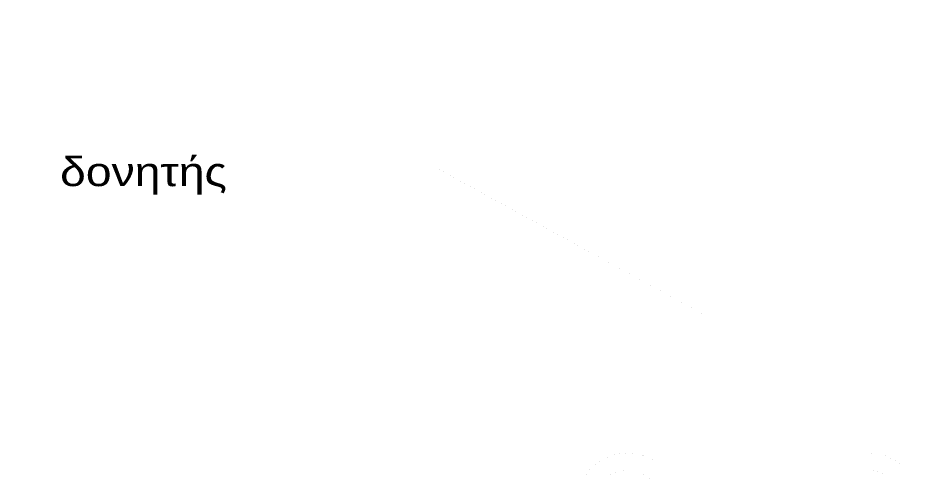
# Model space of a CAD drawing. Header units: millimetres. Extents: x -2171 to 1563, y -1758 to -1505.
# Drawn here: x 1350.382 to 1354.263, y -1611.962 to -1609.957 of the extents above; entities that cross this region are included whole.
import ezdxf

# ---------------------------------------------------------------- set-up
doc = ezdxf.new("R2010")
doc.units = ezdxf.units.MM
doc.layers.add('Tablet', color=150, linetype='Continuous', true_color=0x0180ff)
doc.styles.add('S2Arl419_b_1151_161', font='arial.ttf', dxfattribs={"width": 1.15091, "height": 0.041893})

msp = doc.modelspace()

# ---------------------------------------------------------------- linework, layer by layer
at = {"layer": 'Tablet', "color": 7, "const_width": 0.00006}
for points in [[(1353.1572, -1611.856), (1353.1572, -1610.6527), (1353.2322, -1610.6527), (1353.2322, -1610.5027), (1353.1947, -1610.5027), (1353.1947, -1610.3527), (1353.3072, -1609.9027), (1353.3822, -1609.9027), (1353.4572, -1609.9027), (1353.5697, -1610.3527), (1353.5697, -1610.5027), (1353.5322, -1610.5027), (1353.5322, -1610.6527), (1353.6072, -1610.6527), (1353.6072, -1611.856)], [(1353.2322, -1610.3527), (1353.3447, -1609.9027)], [(1353.2322, -1610.5027), (1353.2322, -1610.3527)], [(1353.5322, -1610.5027), (1353.2322, -1610.5027)], [(1353.2455, -1610.6527), (1353.2455, -1610.5027)], [(1353.2697, -1610.6527), (1353.2697, -1610.5027)], [(1353.3043, -1610.6527), (1353.3043, -1610.5027)], [(1353.3608, -1610.6527), (1353.3608, -1610.5027)], [(1353.4947, -1610.6527), (1353.4947, -1610.5027)], [(1353.5178, -1610.6527), (1353.5178, -1610.5027)], [(1353.1849, -1611.8527), (1353.1849, -1610.6527)], [(1353.2322, -1610.6527), (1353.2322, -1611.8527)], [(1353.5322, -1610.6527), (1353.2322, -1610.6527)], [(1353.5642, -1610.6527), (1353.5642, -1611.8527)], [(1353.7341, -1612.4522), (1353.2038, -1611.9219), (1353.1725, -1611.8958), (1353.137, -1611.8758), (1353.0985, -1611.8625), (1353.0583, -1611.8564), (1353.0176, -1611.8576), (1352.9777, -1611.8662), (1352.9401, -1611.8818), (1352.9059, -1611.9039), (1352.8763, -1611.9318), (1352.8521, -1611.9646)], [(1354.267, -1611.9364), (1354.2393, -1611.9086), (1354.2072, -1611.8861), (1354.1716, -1611.8696), (1354.1338, -1611.8594), (1354.0947, -1611.856), (1353.0447, -1611.856)], [(1352.9386, -1611.9749), (1352.9613, -1611.9563), (1352.9873, -1611.9424), (1353.0154, -1611.9339), (1353.0447, -1611.931), (1353.0739, -1611.9339), (1353.1021, -1611.9424), (1353.128, -1611.9563), (1353.1508, -1611.9749)], [(1353.2129, -1611.931), (1354.0947, -1611.931), (1354.1207, -1611.9333), (1354.146, -1611.94), (1354.1697, -1611.9511), (1354.1911, -1611.9661)], [(1353.2322, -1611.9503), (1353.2322, -1611.931)], [(1353.5642, -1611.931), (1353.5642, -1612.2823)]]:
    msp.add_lwpolyline(points, dxfattribs=at)
at = {"layer": 'Tablet', "color": 86, "const_width": 0.000045}
msp.add_lwpolyline([(1353.3822, -1611.256), (1352.2197, -1610.6185), (1351.8072, -1610.6185)], dxfattribs=at)
at = {"layer": 'Tablet', "color": 86, "const_width": 0.00000375}
msp.add_lwpolyline([(1353.3634, -1611.256), (1353.3638, -1611.2523), (1353.3649, -1611.2488), (1353.3718, -1611.2404), (1353.375, -1611.2387), (1353.3785, -1611.2376), (1353.3822, -1611.2372), (1353.3858, -1611.2376), (1353.3894, -1611.2387), (1353.3978, -1611.2456), (1353.3995, -1611.2488), (1353.4006, -1611.2523), (1353.4009, -1611.256), (1353.4006, -1611.2596), (1353.3995, -1611.2632), (1353.3926, -1611.2716), (1353.3894, -1611.2733), (1353.3858, -1611.2744), (1353.3822, -1611.2747), (1353.3785, -1611.2744), (1353.375, -1611.2733), (1353.3666, -1611.2664), (1353.3649, -1611.2632), (1353.3638, -1611.2596), (1353.3634, -1611.256)], close=True, dxfattribs=at)
at = {"layer": 'Tablet', "color": 1, "const_width": 0.00006}
msp.add_lwpolyline([(1353.1572, -1611.6685), (1352.6322, -1611.6685), (1352.6322, -1614.2935), (1350.3822, -1614.2935), (1350.3822, -1615.4185), (1353.1572, -1615.4185), (1353.6072, -1615.4185), (1356.7572, -1615.4185), (1356.7572, -1614.2935), (1354.5072, -1614.2935), (1354.5072, -1611.6685), (1353.6072, -1611.6685)], dxfattribs=at)
at = {"layer": 'Tablet', "color": 9, "const_width": 0.000045}
for points in [[(1352.4723, -1611.6685), (1352.4447, -1611.6961)], [(1352.6049, -1611.6685), (1352.4447, -1611.8287)], [(1352.6322, -1611.7737), (1352.4447, -1611.9612)], [(1352.6322, -1611.9063), (1352.4447, -1612.0938)]]:
    msp.add_lwpolyline(points, dxfattribs=at)
at = {"layer": 'Tablet', "color": 1, "const_width": 0.00006}
msp.add_lwpolyline([(1352.4447, -1614.2935), (1352.4447, -1611.6685), (1352.6322, -1611.6685), (1352.6322, -1614.2935)], close=True, dxfattribs=at)
at = {"layer": 'Tablet', "color": 7, "const_width": 0.00006}
msp.add_lwpolyline([(1353.2129, -1611.9277), (1353.6072, -1611.9277), (1353.6072, -1612.322)], close=True, dxfattribs=at)

# ---------------------------------------------------------------- texts
at = {"color": 86, "style": 'S2Arl419_b_1151_161', "width": 1.15091}
msp.add_text('δονητής', height=0.12568, dxfattribs=at).set_placement((1350.5666, -1610.6918))

doc.saveas('drawing.dxf')
